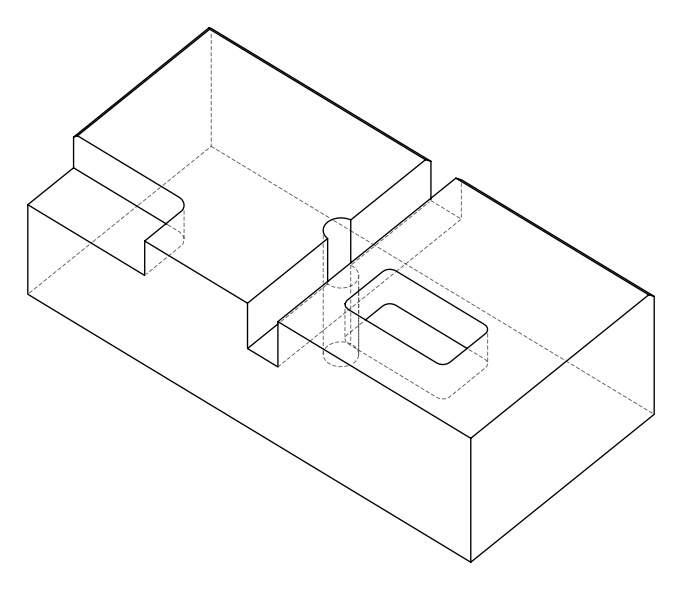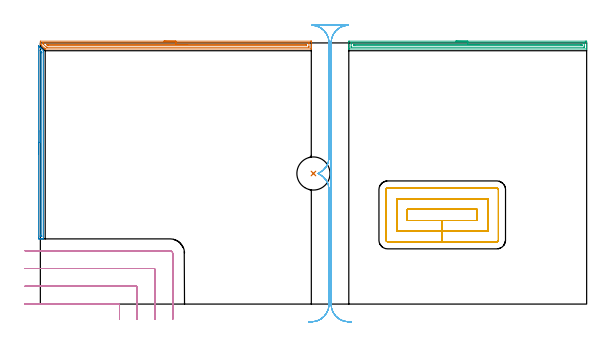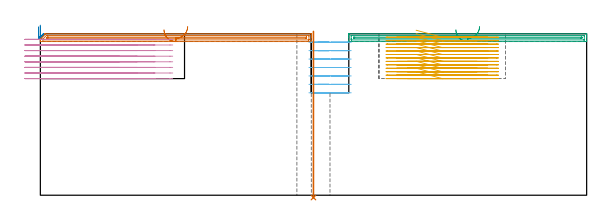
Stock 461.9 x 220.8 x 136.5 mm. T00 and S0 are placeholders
(PLAN: 7 operations, 4 tool changes, 49.8 min)
(1 AREA_MILL | FG_CHAMFER_SURFACE | UGT0205_001 | 5.64 min | 5086 mm3)
(2 AREA_MILL_1 | FG_CHAMFER_SURFACE_1 | UGT0205_001 | 2.74 min | 1373 mm3)
(3 AREA_MILL_2 | FG_CHAMFER_SURFACE_2 | UGT0205_001 | 5 min | 4471 mm3)
(4 MILL_CORNER_NOTCH_RECTANGULAR | CORNER_NOTCH_RECTANGULAR | UGT0201_094 | Follow Part, ap 5, ae 75% | 9.72 min | 253333 mm3)
(5 MILL_RECTANGULAR_POCKET | POCKET_RECTANGULAR_STRAIGHT | NXT0201_011 | Follow Part, ap 3, ae 75% | 17.95 min | 231114 mm3)
(6 MILL_RECTANGULAR_SLOT | SLOT_RECTANGULAR | UGT0201_018 | Follow Part, ap 7.5, ae 75% | 8.19 min | 358446 mm3)
(7 INDEXABLE_INSERT_DRILL_THROUGH_HOLE_FROM_SOLID | STEP1HOLE | NXT0302_027 | 0.56 min | 56778 mm3)
(TOOL UGT0205_001 | Chamfer Mill 20 x 3 x 45 deg. | D20 FL50 Z2)
(TOOL UGT0201_094 | End mill 20 mm | D20 FL38 Z4)
(TOOL NXT0201_011 | ENDMILL 12mm [2P460-1200-NA 1630] | D12 FL38 Z6)
(TOOL UGT0201_018 | End mill 30 mm | D30 FL50 Z4)
(TOOL NXT0302_027 | Index. Insert Drill 28mm [880-D2800L32-05] | D28 PA176 FL140 Z2)
(OP 1 AREA_MILL)
G17 G21 G94 G90
T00 M6
G54
G17 G0 G90 X104.55 Y222.3 S1061 M3
G43 Z146.5 H0
Z139.9
G94 G1 X104.588 Z139.028 F250.
X104.702 Z138.164
X104.891 Z137.312
X105.153 Z136.48
X105.487 Z135.674
X105.89 Z134.9
X106.358 Z134.164
X106.89 Z133.472
X107.479 Z132.829
X108.122 Z132.24
X108.814 Z131.708
X109.55 Z131.24
X110.324 Z130.837
X111.13 Z130.503
X111.962 Z130.241
X112.814 Z130.052
X113.678 Z129.938
X114.55 Z129.9
X228.479
X229.095 Y222.297
X229.097 Y222.296 Z129.901
X229.1 Y221.68 Z130.516
Y221.408 Z130.789
Y219. Z133.195
Y217.561 Z134.635
Y217.213 Z134.982
Y216.516 Z135.683
Y216.183 Z136.017
X229.093 Y215.765 Z136.427
X229.09 Y215.702 Z136.488
X228.926 Y215.7 Z136.5
X4.195
X4.105 Y215.705 Z136.491
X4.045 Y215.757 Z136.441
X3.842 Y215.958 Z136.242
X3.716 Y216.083 Z136.116
X3.302 Y216.496 Z135.7
X0.798 Y219. Z133.196
X0.443 Y219.357 Z132.843
X0.263 Y219.537 Z132.663
X0.025 Y219.778 Z132.42
X0.003 Y219.808 Z132.389
X0. Y219.969 Z132.229
Y220.787 Z131.407
Y222.028 Z130.168
X0.002 Y222.291 Z129.905
X0.174 Y222.3 Z129.9
X114.55
Y220.886 Z131.314
X226.692
X226.791 Y220.884 Z131.316
X226.988 Y220.879 Z131.321
X227.091 Y220.874 Z131.326
X227.094 Y220.845 Z131.355
X227.097 Y220.787 Z131.413
X227.1 Y220.379 Z131.821
X227.098 Y217.7 Z134.5
X227.09 Y217.213 Z134.987
X227.078 Y217.121 Z135.079
X226.89 Y217.116 Z135.084
X226.79 Y217.115 Z135.085
X5.982
X5.183 Y217.119 Z135.081
X5.143 Y217.121 Z135.079
X5.089 Y217.165 Z135.035
X5.038 Y217.213 Z134.987
X2.408 Y219.843 Z132.357
X2.361 Y219.893 Z132.307
X2.01 Y220.291 Z131.909
Y220.787 Z131.413
X2.022 Y220.879 Z131.321
X2.21 Y220.884 Z131.316
X2.31 Y220.885 Z131.315
X114.55 Y220.886 Z131.314
Y219.472 Z132.728
X224.434 Y219.471 Z132.729
X224.905 Y219.469 Z132.731
X225.061 Y219.466 Z132.734
X225.081 Y219.465 Z132.735
X225.09 Y219.429 Z132.771
X225.095 Y219.325 Z132.875
X225.098 Y219.195 Z133.005
X225.1 Y219. Z133.2
Y218.805 Z133.395
X225.096 Y218.61 Z133.59
X225.091 Y218.555 Z133.645
X225.087 Y218.534 Z133.666
X225.08 Y218.533 Z133.667
X225.023 Y218.53 Z133.67
X224.905 Y218.529 Z133.671
X6.876
X6.452 Y218.53 Z133.67
X6.219 Y218.534 Z133.666
X6.192 Y218.535 Z133.665
X6.159 Y218.552 Z133.648
X6.081 Y218.624 Z133.576
X5.982 Y218.718 Z133.482
X5.701 Y219. Z133.2
X5.421 Y219.286 Z132.914
X5.247 Y219.465 Z132.735
X5.354 Y219.468 Z132.732
X5.512 Y219.47 Z132.73
X5.982 Y219.471 Z132.729
X6.404 Y219.472 Z132.728
X114.55
X115.422 Z132.767
X116.286 Z132.88
X117.138 Z133.069
X117.97 Z133.332
X118.776 Z133.665
X119.55 Z134.068
X120.286 Z134.537
X120.978 Z135.068
X121.621 Z135.657
X122.21 Z136.301
X122.742 Z136.993
X123.21 Z137.728
X123.613 Z138.502
X123.947 Z139.308
X124.209 Z140.14
X124.398 Z140.992
X124.512 Z141.857
X124.55 Z142.728
G0 Z146.5
M5
M2
(OP 2 AREA_MILL_1)
G17 G21 G94 G90
T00 M6
G54
G17 G0 G90 X-1.5 Y126.7 S1061 M3
G43 Z146.5 H0
Z142.4
G94 G1 Y126.738 Z141.528 F250.
Y126.852 Z140.664
Y127.041 Z139.812
Y127.303 Z138.98
Y127.637 Z138.174
Y128.04 Z137.4
Y128.508 Z136.664
Y129.04 Z135.972
Y129.629 Z135.329
Y130.272 Z134.74
Y130.964 Z134.208
Y131.7 Z133.74
Y132.474 Z133.337
Y133.28 Z133.003
Y134.112 Z132.741
Y134.964 Z132.552
Y135.828 Z132.438
Y136.7 Z132.4
Y218.042
X-1.497 Y218.228 Z132.403
X-1.493 Y218.282 Z132.405
X-1.28 Y218.08 Z132.62
X-0.757 Y217.559 Z133.138
X-0.598 Y217.399 Z133.3
X-0.477 Y217.278 Z133.42
X-0.321 Y217.124 Z133.574
X-0.172 Y216.973 Z133.726
X-0.032 Y216.833 Z133.866
X0.114 Y216.688 Z134.01
X0.255 Y216.546 Z134.152
X0.413 Y216.388 Z134.311
X0.55 Y216.252 Z134.446
X2.514 Y214.286 Z136.413
X2.585 Y214.214 Z136.483
X2.594 Y214.195 Z136.492
X2.6 Y214.162 Z136.5
Y55.231
X2.597 Y55.11 Z136.489
X2.511 Y55.103 Z136.403
X2.419 Y55.1 Z136.317
X1.779 Z135.678
X1.063 Z134.962
X0.55 Z134.446
X0.294 Z134.19
X-0.321 Z133.576
X-0.578 Z133.32
X-1.072 Z132.822
X-1.192 Y55.102 Z132.702
X-1.492 Y55.11 Z132.403
X-1.497 Y55.365 Z132.4
X-1.5 Y55.676
Y55.991
Y136.7
X-0.086 Z133.814
X-0.085 Y214.162 Z133.815
X-0.084 Y214.326 Z133.816
X-0.081 Y214.407 Z133.819
X-0.079 Y214.416 Z133.821
X-0.076 Z133.824
X-0.049 Y214.393 Z133.851
X0.187 Y214.162 Z134.087
X0.55 Y213.8 Z134.45
X1.074 Y213.272 Z134.974
X1.151 Y213.187 Z135.051
X1.179 Y213.146 Z135.079
X1.181 Y213.109 Z135.081
X1.183 Y212.947 Z135.083
X1.185 Y212.622 Z135.085
X1.186 Y212.381 Z135.086
X1.185 Y57.698 Z135.085
X1.184 Y57.457 Z135.084
X1.181 Y57.133 Z135.081
X1.179 Y57.118 Z135.079
X1.169 Y57.11 Z135.069
X1.109 Y57.105 Z135.009
X1.016 Y57.102 Z134.916
X0.899 Y57.1 Z134.799
X0.55 Z134.45
X0.026 Y57.102 Z133.926
X-0.057 Y57.107 Z133.843
X-0.07 Y57.109 Z133.83
X-0.079 Y57.132 Z133.821
X-0.082 Y57.213 Z133.818
X-0.084 Y57.457 Z133.816
X-0.086 Y58.107 Z133.814
Y58.347
Y136.7
Y137.572 Z133.852
Y138.436 Z133.966
Y139.288 Z134.155
Y140.12 Z134.417
Y140.926 Z134.751
Y141.7 Z135.154
Y142.436 Z135.623
Y143.128 Z136.154
Y143.771 Z136.743
Y144.36 Z137.386
Y144.892 Z138.078
Y145.36 Z138.814
Y145.763 Z139.588
Y146.097 Z140.394
Y146.359 Z141.226
Y146.548 Z142.078
Y146.662 Z142.943
Y146.7 Z143.814
G0 Z146.5
M5
M2
(OP 3 AREA_MILL_2)
G17 G21 G94 G90
T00 M6
G54
G17 G0 G90 X351.35 Y222.3 S1061 M3
G43 Z146.5 H0
Z139.9
G94 G1 X351.388 Z139.028 F250.
X351.502 Z138.164
X351.691 Z137.312
X351.953 Z136.48
X352.287 Z135.674
X352.69 Z134.9
X353.158 Z134.164
X353.69 Z133.472
X354.279 Z132.829
X354.922 Z132.24
X355.614 Z131.709
X356.35 Z131.24
X357.124 Z130.837
X357.93 Z130.503
X358.762 Z130.241
X359.614 Z130.052
X360.478 Z129.938
X361.35 Z129.9
X460.677
X461.296 Y222.297 Z129.903
X461.893 Y222.291 Z129.905
X461.896 Y222.282 Z129.915
X461.9 Y221.68 Z130.516
Y221.392 Z130.804
Y219. Z133.194
Y218.423 Z133.774
Y218.107 Z134.09
Y217.53 Z134.667
Y217.213 Z134.982
Y216.58 Z135.62
Y216.139 Z136.06
X461.893 Y215.759 Z136.433
X461.89 Y215.703 Z136.488
X461.742 Y215.7 Z136.5
X260.958
X260.809 Y215.703 Z136.488
X260.806 Y215.719 Z136.471
X260.803 Y215.76 Z136.431
X260.8 Y216.139 Z136.06
Y216.58 Z135.62
Y217.213 Z134.982
Y218.423 Z133.774
Y219. Z133.194
X260.801 Y221.68 Z130.516
X260.804 Y222.282 Z129.915
X260.807 Y222.291 Z129.905
X261.404 Y222.3 Z129.9
X361.35
Y220.886 Z131.314
X459.511
X459.61 Y220.884 Z131.316
X459.806 Y220.879 Z131.321
X459.891 Y220.871 Z131.329
X459.895 Y220.842 Z131.358
X459.898 Y220.787 Z131.413
X459.9 Y220.397 Z131.803
Y218.107 Z134.093
X459.899 Y217.717 Z134.483
X459.893 Y217.213 Z134.987
X459.89 Y217.123 Z135.077
X459.708 Y217.117 Z135.083
X459.609 Y217.115 Z135.085
X263.189 Y217.114 Z135.086
X263.09 Y217.116 Z135.084
X262.894 Y217.121 Z135.079
X262.809 Y217.129 Z135.071
X262.805 Y217.158 Z135.042
X262.802 Y217.213 Z134.987
X262.8 Y217.603 Z134.597
Y219.893 Z132.307
X262.801 Y220.283 Z131.917
X262.807 Y220.787 Z131.413
X262.81 Y220.877 Z131.323
X262.992 Y220.883 Z131.317
X263.091 Y220.885 Z131.315
X361.35 Y220.886 Z131.314
Y219.472 Z132.728
X456.834 Y219.471 Z132.729
X457.256
X457.726 Y219.467 Z132.733
X457.874 Y219.465 Z132.735
X457.89 Y219.174 Z133.026
X457.897 Y219. Z133.2
X457.899 Y218.827 Z133.373
X457.895 Y218.652 Z133.548
X457.89 Y218.542 Z133.658
X457.843 Y218.535 Z133.665
X457.726 Y218.533 Z133.667
X457.304 Y218.529 Z133.671
X265.866
X265.444
X264.974 Y218.533 Z133.667
X264.827 Y218.535 Z133.665
X264.81 Y218.826 Z133.374
X264.803 Y219. Z133.2
X264.801 Y219.173 Z133.027
X264.805 Y219.348 Z132.852
X264.81 Y219.458 Z132.742
X264.858 Y219.465 Z132.735
X264.974 Y219.467 Z132.733
X265.396 Y219.471 Z132.729
X361.35 Y219.472 Z132.728
X362.222 Z132.767
X363.086 Z132.88
X363.938 Z133.069
X364.77 Z133.332
X365.576 Z133.665
X366.35 Z134.068
X367.086 Z134.537
X367.778 Z135.068
X368.421 Z135.657
X369.01 Z136.301
X369.542 Z136.993
X370.01 Z137.728
X370.413 Z138.502
X370.747 Z139.308
X371.009 Z140.14
X371.198 Z140.992
X371.312 Z141.857
X371.35 Z142.728
G0 Z146.5
M5
M2
(OP 4 MILL_CORNER_NOTCH_RECTANGULAR)
G17 G21 G94 G90
T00 M6
G54
G17 G0 G90 X66.9 Y-13. S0 M3
G43 Z146.5 H0
Z131.762
G94 G1 Y-10. F250.
Y-0.894 F500.
G3 X65.906 Y0.1 R1.
G1 X-10.
X-13. F250.
G0 Z146.5
X81.9 Y-13.
Z131.762
G1 Y-10.
Y14.105 F500.
G3 X80.905 Y15.1 R1.
G1 X-10.
X-13. F250.
G0 Z146.5
X96.9 Y-13.
Z131.762
G1 Y-10.
Y29.105 F500.
G3 X95.905 Y30.1 R1.
G1 X-10.
X-13. F250.
G0 Z146.5
X111.9 Y-13.
Z131.762
G1 Y-10.
Y42.8 F500.
G3 X109.6 Y45.1 R2.3
G1 X-10.
X-13. F250.
G0 Z146.5
X66.9 Y-13.
Z127.025
G1 Y-10.
Y-0.894 F500.
G3 X65.906 Y0.1 R1.
G1 X-10.
X-13. F250.
G0 Z146.5
X81.9 Y-13.
Z127.025
G1 Y-10.
Y14.105 F500.
G3 X80.905 Y15.1 R1.
G1 X-10.
X-13. F250.
G0 Z146.5
X96.9 Y-13.
Z127.025
G1 Y-10.
Y29.105 F500.
G3 X95.905 Y30.1 R1.
G1 X-10.
X-13. F250.
G0 Z146.5
X111.9 Y-13.
Z127.025
G1 Y-10.
Y42.8 F500.
G3 X109.6 Y45.1 R2.3
G1 X-10.
X-13. F250.
G0 Z146.5
X66.9 Y-13.
Z122.287
G1 Y-10.
Y-0.894 F500.
G3 X65.906 Y0.1 R1.
G1 X-10.
X-13. F250.
G0 Z146.5
X81.9 Y-13.
Z122.287
G1 Y-10.
Y14.105 F500.
G3 X80.905 Y15.1 R1.
G1 X-10.
X-13. F250.
G0 Z146.5
X96.9 Y-13.
Z122.287
G1 Y-10.
Y29.105 F500.
G3 X95.905 Y30.1 R1.
G1 X-10.
X-13. F250.
G0 Z146.5
X111.9 Y-13.
Z122.287
G1 Y-10.
Y42.8 F500.
G3 X109.6 Y45.1 R2.3
G1 X-10.
X-13. F250.
G0 Z146.5
X66.9 Y-13.
Z117.55
G1 Y-10.
Y-0.894 F500.
G3 X65.906 Y0.1 R1.
G1 X-10.
X-13. F250.
G0 Z146.5
X81.9 Y-13.
Z117.55
G1 Y-10.
Y14.105 F500.
G3 X80.905 Y15.1 R1.
G1 X-10.
X-13. F250.
G0 Z146.5
X96.9 Y-13.
Z117.55
G1 Y-10.
Y29.105 F500.
G3 X95.905 Y30.1 R1.
G1 X-10.
X-13. F250.
G0 Z146.5
X111.9 Y-13.
Z117.55
G1 Y-10.
Y42.8 F500.
G3 X109.6 Y45.1 R2.3
G1 X-10.
X-13. F250.
G0 Z146.5
X66.9 Y-13.
Z112.812
G1 Y-10.
Y-0.894 F500.
G3 X65.906 Y0.1 R1.
G1 X-10.
X-13. F250.
G0 Z146.5
X81.9 Y-13.
Z112.812
G1 Y-10.
Y14.105 F500.
G3 X80.905 Y15.1 R1.
G1 X-10.
X-13. F250.
G0 Z146.5
X96.9 Y-13.
Z112.812
G1 Y-10.
Y29.105 F500.
G3 X95.905 Y30.1 R1.
G1 X-10.
X-13. F250.
G0 Z146.5
X111.9 Y-13.
Z112.812
G1 Y-10.
Y42.8 F500.
G3 X109.6 Y45.1 R2.3
G1 X-10.
X-13. F250.
G0 Z146.5
X66.9 Y-13.
Z108.075
G1 Y-10.
Y-0.894 F500.
G3 X65.906 Y0.1 R1.
G1 X-10.
X-13. F250.
G0 Z146.5
X81.9 Y-13.
Z108.075
G1 Y-10.
Y14.105 F500.
G3 X80.905 Y15.1 R1.
G1 X-10.
X-13. F250.
G0 Z146.5
X96.9 Y-13.
Z108.075
G1 Y-10.
Y29.105 F500.
G3 X95.905 Y30.1 R1.
G1 X-10.
X-13. F250.
G0 Z146.5
X111.9 Y-13.
Z108.075
G1 Y-10.
Y42.8 F500.
G3 X109.6 Y45.1 R2.3
G1 X-10.
X-13. F250.
G0 Z146.5
X66.9 Y-13.
Z103.337
G1 Y-10.
Y-0.894 F500.
G3 X65.906 Y0.1 R1.
G1 X-10.
X-13. F250.
G0 Z146.5
X81.9 Y-13.
Z103.337
G1 Y-10.
Y14.105 F500.
G3 X80.905 Y15.1 R1.
G1 X-10.
X-13. F250.
G0 Z146.5
X96.9 Y-13.
Z103.337
G1 Y-10.
Y29.105 F500.
G3 X95.905 Y30.1 R1.
G1 X-10.
X-13. F250.
G0 Z146.5
X111.9 Y-13.
Z103.337
G1 Y-10.
Y42.8 F500.
G3 X109.6 Y45.1 R2.3
G1 X-10.
X-13. F250.
G0 Z146.5
X66.9 Y-13.
Z98.6
G1 Y-10.
Y-0.894 F500.
G3 X65.906 Y0.1 R1.
G1 X-10.
X-13. F250.
G0 Z146.5
X81.9 Y-13.
Z98.6
G1 Y-10.
Y14.105 F500.
G3 X80.905 Y15.1 R1.
G1 X-10.
X-13. F250.
G0 Z146.5
X96.9 Y-13.
Z98.6
G1 Y-10.
Y29.105 F500.
G3 X95.905 Y30.1 R1.
G1 X-10.
X-13. F250.
G0 Z146.5
X111.9 Y-13.
Z98.6
G1 Y-10.
Y42.8 F500.
G3 X109.6 Y45.1 R2.3
G1 X-10.
X-13. F250.
G0 Z146.5
M5
M2
(OP 5 MILL_RECTANGULAR_POCKET)
G17 G21 G94 G90
T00 M6
G54
G17 G0 G90 X317.724 Y70.7 S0 M3
G43 Z146.5 H1
Z139.5
G94 G1 X339.8 Z133.585 F250.
X369.3 F500.
Y80.1
X310.3
Y70.7
X339.8
Y61.7
X378.3
Y89.1
X301.3
Y61.7
X339.8
Y52.7
X386.
G3 X387.3 Y54. R1.3
G1 Y96.8
G3 X386. Y98.1 R1.3
G1 X293.6
G3 X292.3 Y96.8 R1.3
G1 Y54.
G3 X293.6 Y52.7 R1.3
G1 X339.8
X340.8
G0 X317.724 Y70.7 Z136.585
G1 X339.8 Z130.669 F250.
X369.3 F500.
Y80.1
X310.3
Y70.7
X339.8
Y61.7
X378.3
Y89.1
X301.3
Y61.7
X339.8
Y52.7
X386.
G3 X387.3 Y54. R1.3
G1 Y96.8
G3 X386. Y98.1 R1.3
G1 X293.6
G3 X292.3 Y96.8 R1.3
G1 Y54.
G3 X293.6 Y52.7 R1.3
G1 X339.8
X340.8
G0 X317.724 Y70.7 Z133.669
G1 X339.8 Z127.754 F250.
X369.3 F500.
Y80.1
X310.3
Y70.7
X339.8
Y61.7
X378.3
Y89.1
X301.3
Y61.7
X339.8
Y52.7
X386.
G3 X387.3 Y54. R1.3
G1 Y96.8
G3 X386. Y98.1 R1.3
G1 X293.6
G3 X292.3 Y96.8 R1.3
G1 Y54.
G3 X293.6 Y52.7 R1.3
G1 X339.8
X340.8
G0 X317.724 Y70.7 Z130.754
G1 X339.8 Z124.838 F250.
X369.3 F500.
Y80.1
X310.3
Y70.7
X339.8
Y61.7
X378.3
Y89.1
X301.3
Y61.7
X339.8
Y52.7
X386.
G3 X387.3 Y54. R1.3
G1 Y96.8
G3 X386. Y98.1 R1.3
G1 X293.6
G3 X292.3 Y96.8 R1.3
G1 Y54.
G3 X293.6 Y52.7 R1.3
G1 X339.8
X340.8
G0 X317.724 Y70.7 Z127.838
G1 X339.8 Z121.923 F250.
X369.3 F500.
Y80.1
X310.3
Y70.7
X339.8
Y61.7
X378.3
Y89.1
X301.3
Y61.7
X339.8
Y52.7
X386.
G3 X387.3 Y54. R1.3
G1 Y96.8
G3 X386. Y98.1 R1.3
G1 X293.6
G3 X292.3 Y96.8 R1.3
G1 Y54.
G3 X293.6 Y52.7 R1.3
G1 X339.8
X340.8
G0 X317.724 Y70.7 Z124.923
G1 X339.8 Z119.008 F250.
X369.3 F500.
Y80.1
X310.3
Y70.7
X339.8
Y61.7
X378.3
Y89.1
X301.3
Y61.7
X339.8
Y52.7
X386.
G3 X387.3 Y54. R1.3
G1 Y96.8
G3 X386. Y98.1 R1.3
G1 X293.6
G3 X292.3 Y96.8 R1.3
G1 Y54.
G3 X293.6 Y52.7 R1.3
G1 X339.8
X340.8
G0 X317.724 Y70.7 Z122.008
G1 X339.8 Z116.092 F250.
X369.3 F500.
Y80.1
X310.3
Y70.7
X339.8
Y61.7
X378.3
Y89.1
X301.3
Y61.7
X339.8
Y52.7
X386.
G3 X387.3 Y54. R1.3
G1 Y96.8
G3 X386. Y98.1 R1.3
G1 X293.6
G3 X292.3 Y96.8 R1.3
G1 Y54.
G3 X293.6 Y52.7 R1.3
G1 X339.8
X340.8
G0 X317.724 Y70.7 Z119.092
G1 X339.8 Z113.177 F250.
X369.3 F500.
Y80.1
X310.3
Y70.7
X339.8
Y61.7
X378.3
Y89.1
X301.3
Y61.7
X339.8
Y52.7
X386.
G3 X387.3 Y54. R1.3
G1 Y96.8
G3 X386. Y98.1 R1.3
G1 X293.6
G3 X292.3 Y96.8 R1.3
G1 Y54.
G3 X293.6 Y52.7 R1.3
G1 X339.8
X340.8
G0 X317.724 Y70.7 Z116.177
G1 X339.8 Z110.262 F250.
X369.3 F500.
Y80.1
X310.3
Y70.7
X339.8
Y61.7
X378.3
Y89.1
X301.3
Y61.7
X339.8
Y52.7
X386.
G3 X387.3 Y54. R1.3
G1 Y96.8
G3 X386. Y98.1 R1.3
G1 X293.6
G3 X292.3 Y96.8 R1.3
G1 Y54.
G3 X293.6 Y52.7 R1.3
G1 X339.8
X340.8
G0 X317.724 Y70.7 Z113.262
G1 X339.8 Z107.346 F250.
X369.3 F500.
Y80.1
X310.3
Y70.7
X339.8
Y61.7
X378.3
Y89.1
X301.3
Y61.7
X339.8
Y52.7
X386.
G3 X387.3 Y54. R1.3
G1 Y96.8
G3 X386. Y98.1 R1.3
G1 X293.6
G3 X292.3 Y96.8 R1.3
G1 Y54.
G3 X293.6 Y52.7 R1.3
G1 X339.8
X340.8
G0 X317.724 Y70.7 Z110.346
G1 X339.8 Z104.431 F250.
X369.3 F500.
Y80.1
X310.3
Y70.7
X339.8
Y61.7
X378.3
Y89.1
X301.3
Y61.7
X339.8
Y52.7
X386.
G3 X387.3 Y54. R1.3
G1 Y96.8
G3 X386. Y98.1 R1.3
G1 X293.6
G3 X292.3 Y96.8 R1.3
G1 Y54.
G3 X293.6 Y52.7 R1.3
G1 X339.8
X340.8
G0 X317.724 Y70.7 Z107.431
G1 X339.8 Z101.515 F250.
X369.3 F500.
Y80.1
X310.3
Y70.7
X339.8
Y61.7
X378.3
Y89.1
X301.3
Y61.7
X339.8
Y52.7
X386.
G3 X387.3 Y54. R1.3
G1 Y96.8
G3 X386. Y98.1 R1.3
G1 X293.6
G3 X292.3 Y96.8 R1.3
G1 Y54.
G3 X293.6 Y52.7 R1.3
G1 X339.8
X340.8
G0 X317.724 Y70.7 Z104.515
G1 X339.8 Z98.6 F250.
X369.3 F500.
Y80.1
X310.3
Y70.7
X339.8
Y61.7
X378.3
Y89.1
X301.3
Y61.7
X339.8
Y52.7
X386.
G3 X387.3 Y54. R1.3
G1 Y96.8
G3 X386. Y98.1 R1.3
G1 X293.6
G3 X292.3 Y96.8 R1.3
G1 Y54.
G3 X293.6 Y52.7 R1.3
G1 X339.8
X340.8
G0 Z146.5
M5
M2
(OP 6 MILL_RECTANGULAR_SLOT)
G17 G21 G94 G90
T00 M6
G54
G17 G0 G90 X262.846 Y-15.16 S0 M3
G43 Z146.5 H0
Z129.371
G94 G1 X259.852 Y-14.97 F250.
G2 X245.8 Y0. R15. F500.
G1 Y220.8
G2 X260.252 Y235.79 R15.
G1 X229.648
G2 X244.1 Y220.8 R15.
G1 Y124.284
G2 X234.778 Y110.4 R15.
X244.1 Y96.516 R15.
G1 Y0.
G2 X230.048 Y-14.97 R15.
G1 X227.054 Y-15.16 F250.
G0 X262.846 Z122.243
G1 X259.852 Y-14.97
G2 X245.8 Y0. R15. F500.
G1 Y220.8
G2 X260.252 Y235.79 R15.
G1 X229.648
G2 X244.1 Y220.8 R15.
G1 Y124.284
G2 X234.778 Y110.4 R15.
X244.1 Y96.516 R15.
G1 Y0.
G2 X230.048 Y-14.97 R15.
G1 X227.054 Y-15.16 F250.
G0 X262.846 Z115.114
G1 X259.852 Y-14.97
G2 X245.8 Y0. R15. F500.
G1 Y220.8
G2 X260.252 Y235.79 R15.
G1 X229.648
G2 X244.1 Y220.8 R15.
G1 Y124.284
G2 X234.778 Y110.4 R15.
X244.1 Y96.516 R15.
G1 Y0.
G2 X230.048 Y-14.97 R15.
G1 X227.054 Y-15.16 F250.
G0 X262.846 Z107.986
G1 X259.852 Y-14.97
G2 X245.8 Y0. R15. F500.
G1 Y220.8
G2 X260.252 Y235.79 R15.
G1 X229.648
G2 X244.1 Y220.8 R15.
G1 Y124.284
G2 X234.778 Y110.4 R15.
X244.1 Y96.516 R15.
G1 Y0.
G2 X230.048 Y-14.97 R15.
G1 X227.054 Y-15.16 F250.
G0 X262.846 Z100.857
G1 X259.852 Y-14.97
G2 X245.8 Y0. R15. F500.
G1 Y220.8
G2 X260.252 Y235.79 R15.
G1 X229.648
G2 X244.1 Y220.8 R15.
G1 Y124.284
G2 X234.778 Y110.4 R15.
X244.1 Y96.516 R15.
G1 Y0.
G2 X230.048 Y-14.97 R15.
G1 X227.054 Y-15.16 F250.
G0 X262.846 Z93.729
G1 X259.852 Y-14.97
G2 X245.8 Y0. R15. F500.
G1 Y220.8
G2 X260.252 Y235.79 R15.
G1 X229.648
G2 X244.1 Y220.8 R15.
G1 Y124.284
G2 X234.778 Y110.4 R15.
X244.1 Y96.516 R15.
G1 Y0.
G2 X230.048 Y-14.97 R15.
G1 X227.054 Y-15.16 F250.
G0 X262.846 Z86.6
G1 X259.852 Y-14.97
G2 X245.8 Y0. R15. F500.
G1 Y220.8
G2 X260.252 Y235.79 R15.
G1 X229.648
G2 X244.1 Y220.8 R15.
G1 Y124.284
G2 X234.778 Y110.4 R15.
X244.1 Y96.516 R15.
G1 Y0.
G2 X230.048 Y-14.97 R15.
G1 X227.054 Y-15.16 F250.
G0 Z146.5
M5
M2
(OP 7 INDEXABLE_INSERT_DRILL_THROUGH_HOLE_FROM_SOLID)
G17 G21 G94 G90
T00 M6
G54
G17 G0 G90 X230.9 Y110.4 S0 M3
G43 Z146.5 H1
G94 G81 G98 Z-1.989 F250. R138.5
G80
M5
M2
